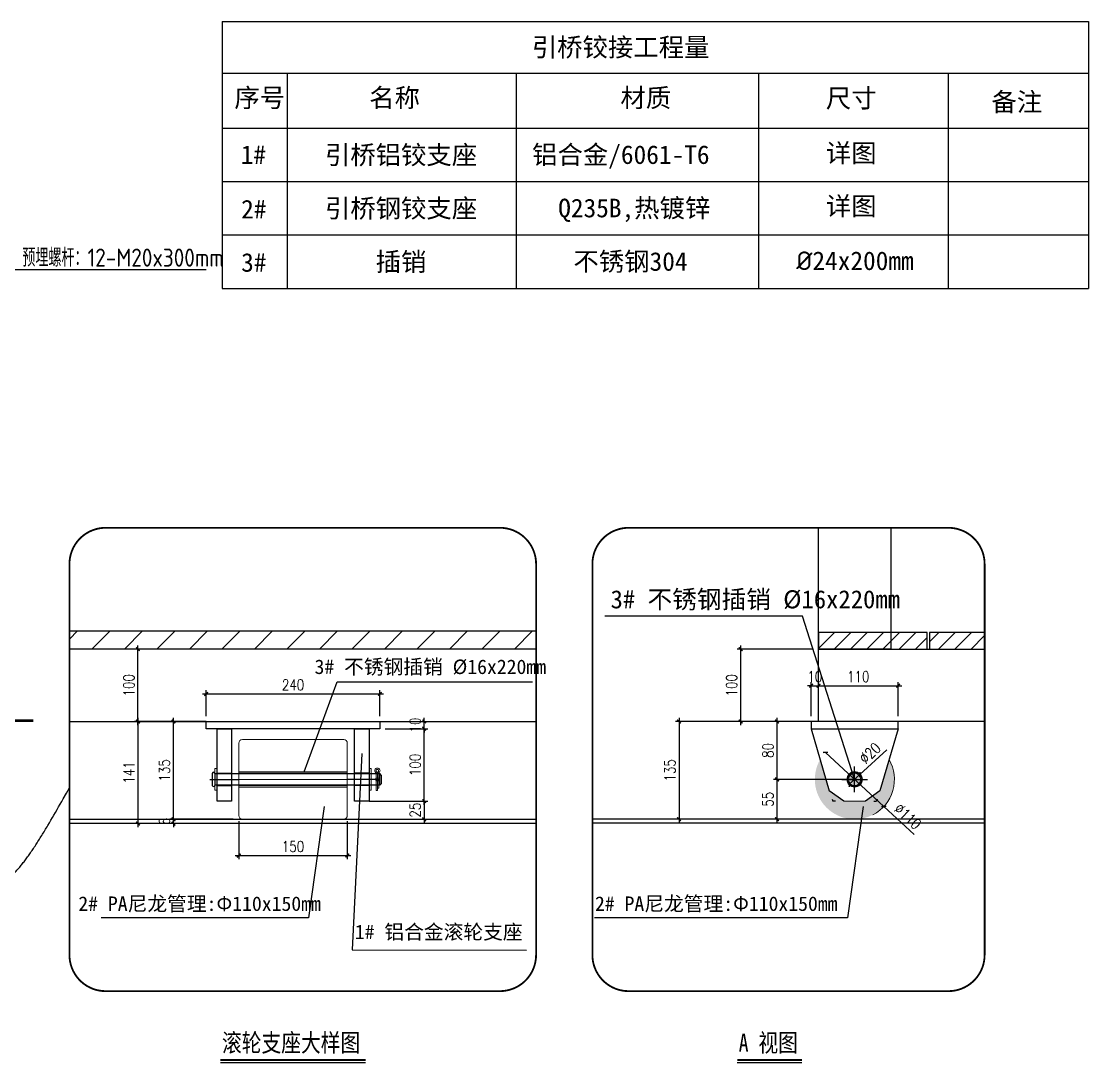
# Model space of a CAD drawing. Extents: x -259369 to -50372, y -155978 to 198088.
# Drawn here: x -103170 to -100221, y 31043 to 33919 of the extents above; entities that cross this region are included whole.
import ezdxf
from ezdxf import colors
from ezdxf.entities.mleader import LeaderData, LeaderLine
from ezdxf.math import Vec2, Vec3

# ---------------------------------------------------------------- set-up
doc = ezdxf.new("R2010")
doc.units = 0
doc.header["$LTSCALE"] = 1000
doc.header["$MEASUREMENT"] = 0
for name, pattern in [('CENTER', [2, 1.25, -0.25, 0.25, -0.25]), ('CENTER2', [28.575, 19.05, -3.175, 3.175, -3.175]), ('DASHED2', [9.525, 6.35, -3.175]), ('DIVIDEX2', [63.5, 25.4, -12.7, 0, -12.7, 0, -12.7])]:
    doc.linetypes.add(name, pattern=pattern)
for name, color, linetype in [('BS-Index symbol', 35, 'Continuous'), ('hjh文字', 7, 'Continuous'), ('HR-Aluminous', 4, 'Continuous'), ('HR-dimension', 9, 'Continuous'), ('HR-Indentifier', 6, 'Continuous'), ('HR-Longgu', 32, 'Continuous'), ('HR-Zhuliang', 3, 'Continuous'), ('HR-看线', 143, 'Continuous'), ('连接端梁', 130, 'Continuous'), ('铝横梁', 220, 'Continuous')]:
    doc.layers.add(name, color=color, linetype=linetype)
doc.layers.add('dim', color=6, linetype='Continuous', lineweight=13)
doc.layers.add('图框', color=7, linetype='Continuous', lineweight=13)
doc.styles.add('Arial', font='')
doc.styles.add('HZTXT', font='txtw.shx', dxfattribs={"width": 0.8, "bigfont": 'hztxtw.shx'})
doc.styles.get("Standard").update_dxf_attribs({"font": 'gbenor.shx', "bigfont": 'gbcbig.shx'})
doc.styles.add('宋体', font='')
doc.styles.add('工程字体', font='', dxfattribs={"width": 0.8})
doc.styles.get('Arial').set_extended_font_data('STXihei')
doc.styles.get('宋体').set_extended_font_data('SimSun')
doc.styles.get('工程字体').set_extended_font_data('SimSun')
doc.dimstyles.new('HR-A2-DIM10', dxfattribs={"dimscale": 10, "dimtxt": 3, "dimasz": 1, "dimexe": 1, "dimexo": 1.5, "dimgap": 1, "dimtad": 1, "dimdec": 1, "dimdsep": 46, "dimtxsty": 'HZTXT', "dimblk": 'ARCHTICK', "dimcen": 0, "dimdle": 1, "dimclrd": 256, "dimclre": 256, "dimclrt": 6, "dimadec": 1, "dimazin": 0, "dimtfac": 1, "dimtdec": 1, "dimtix": 1, "dimtmove": 2, "dimatfit": 3, "dimfxl": 15, "dimtolj": 1, "dimtzin": 0, "dimarcsym": 1})
doc.dimstyles.new('HR-A3-DIM5', dxfattribs={"dimscale": 5, "dimtxt": 3, "dimasz": 1, "dimexe": 1, "dimexo": 1.5, "dimgap": 1, "dimtad": 1, "dimdec": 1, "dimdsep": 46, "dimtxsty": 'HZTXT', "dimblk": 'ARCHTICK', "dimcen": 0, "dimdle": 1, "dimclrd": 256, "dimclre": 256, "dimclrt": 6, "dimadec": 1, "dimazin": 0, "dimtfac": 1, "dimtdec": 1, "dimtix": 1, "dimtmove": 2, "dimatfit": 3, "dimfxl": 1, "dimtolj": 1, "dimtzin": 0, "dimarcsym": 1})
doc.dimstyles.new('HR-BI-DIM5', dxfattribs={"dimscale": 6, "dimtxt": 5, "dimasz": 1, "dimexe": 1, "dimexo": 1.5, "dimgap": 2, "dimtad": 1, "dimdec": 1, "dimdsep": 46, "dimtxsty": 'HZTXT', "dimcen": 0, "dimdle": 1, "dimclrd": 256, "dimclre": 256, "dimclrt": 2, "dimadec": 1, "dimazin": 0, "dimtfac": 1, "dimtdec": 1, "dimtix": 1, "dimtmove": 2, "dimatfit": 3, "dimfxl": 1, "dimtfill": 1, "dimtolj": 1, "dimtzin": 0, "dimarcsym": 1})

# ---------------------------------------------------------------- blocks, each defined once
blk = doc.blocks.new('A$C71295326')
at = {"linetype": 'DASHED2'}
for p, q in [((-105, -71.5), (-85, -71.5)), ((105, -71.5), (85, -71.5)), ((-105, -88.5), (-85, -88.5)), ((105, -88.5), (85, -88.5))]:
    blk.add_line(p, q, dxfattribs=at)
at = {"color": 1, "linetype": 'CENTER', "ltscale": 0.16}
for p, q in [((-115, -80), (-75, -80)), ((115, -80), (75, -80))]:
    blk.add_line(p, q, dxfattribs=at)
for points in [[(-120, 0), (120, 0), (120, -10), (-120, -10)], [(-105, -10), (-85, -10), (-85, -110), (-105, -110)], [(85, -10), (105, -10), (105, -110), (85, -110)]]:
    blk.add_lwpolyline(points, close=True)
blk = doc.blocks.new('A$C0ed95738')
at = {"layer": '图框'}
h = blk.add_hatch(color=256, dxfattribs=at)
h.paths.add_polyline_path([(75, -63.5), (-75, -63.5), (-75, -65.6), (75, -65.6)])
h.paths.add_polyline_path([(75, -44.4), (-75, -44.4), (-75, -46.5), (75, -46.5)])
at = {"layer": '图框', "color": 1, "linetype": 'CENTER', "ltscale": 0.5}
blk.add_line((-79.9, -55), (79.2, -55), dxfattribs=at)
at = {"layer": '图框', "linetype": 'DASHED2', "ltscale": 0.5}
for p, q in [((-75, -44.4), (75, -44.4)), ((-75, -46.5), (75, -46.5)), ((-75, -63.5), (75, -63.5)), ((-75, -65.6), (75, -65.6))]:
    blk.add_line(p, q, dxfattribs=at)
at = {"layer": '图框'}
blk.add_lwpolyline([(-70, 0), (70, 0, -0.414214), (75, -5), (75, -105, -0.414214), (70, -110), (-70, -110, -0.414214), (-75, -105), (-75, -5, -0.414214)], format="xyb", close=True, dxfattribs=at)
blk = doc.blocks.new('A$C3ad6133d')
at = {"color": 7, "linetype": 'Continuous', "lineweight": 15}
for p, q in [((3.7, 30.4), (0, 30.4)), ((0, -16), (0, 30.4)), ((3.7, -16), (3.7, 30.4)), ((-3.7, 24), (-3.7, -16)), ((-3.7, 24), (0, 24))]:
    blk.add_line(p, q, dxfattribs=at)
at = {"color": 8, "linetype": 'Continuous', "lineweight": 15}
for p, q in [((-4.9, -18.6), (-2.4, -21.4)), ((-3.7, -16), (3.7, -16)), ((4.9, -18.6), (2.4, -21.4))]:
    blk.add_line(p, q, dxfattribs=at)
at = {"color": 7, "linetype": 'Continuous', "lineweight": 15}
for centre, radius, start, end in [((0, -24.1), 7.35, 131.3178, 48.6822), ((-7.1, -16), 3.47, 311.3178, 0), ((0, -24.1), 3.67, 131.3178, 48.6822), ((-7.1, -16), 7.14, 311.3178, 0), ((7.1, -16), 7.14, 180, 228.6822), ((7.1, -16), 3.47, 180, 228.6822)]:
    blk.add_arc(centre, radius, start, end, dxfattribs=at)
blk = doc.blocks.new('A$C1a92a842')
at = {"color": 4}
for p, q in [((-223, -143.5), (-223, -176.5)), ((-216, -143.5), (-216, -176.5)), ((-216, -144), (240, -144)), ((244, -148), (240, -144)), ((240, -176), (-216, -176)), ((240, -176), (244, -172)), ((244, -148), (244, -172))]:
    blk.add_line(p, q, dxfattribs=at)
blk.add_circle((233, -160), 4.5, dxfattribs=at)
for centre, start, end in [((-219.5, -143.5), 0, 180), ((-219.5, -176.5), 180, 0)]:
    blk.add_arc(centre, 3.5, start, end, dxfattribs=at)
at = {"layer": '图框', "color": 4}
blk.add_line((240, -144), (240, -176), dxfattribs=at)
at = {"layer": '图框', "color": 1, "linetype": 'CENTER', "ltscale": 0.1}
for p, q in [((227.5, -160), (238.5, -160)), ((233, -154.5), (233, -165.5))]:
    blk.add_line(p, q, dxfattribs=at)
at = {"layer": '图框', "color": 4}
for points in [[(-210, -130), (-216, -130), (-216, -190), (-210, -190)], [(210, -130), (216, -130), (216, -190), (210, -190)]]:
    blk.add_lwpolyline(points, close=True, dxfattribs=at)
at = {"layer": 'HR-dimension', "xscale": 2, "yscale": 2, "zscale": 2}
blk.add_blockref('A$C0ed95738', (0, -50), dxfattribs=at)
at = {"layer": 'HR-dimension', "rotation": 180}
blk.add_blockref('A$C3ad6133d', (233, -160), dxfattribs=at)
at = {"layer": 'HR-Longgu', "xscale": 2, "yscale": 2, "zscale": 2}
blk.add_blockref('A$C71295326', (0, 0), dxfattribs=at)
blk = doc.blocks.new('A$C43d96000')
for p, q in [((60, 0), (-60, 0)), ((-60, 0), (-60, -10)), ((60, -10), (60, 0)), ((-60, -10), (60, -10)), ((-60, -10), (-35, -95.8)), ((60, -10), (35, -95.8)), ((-15, -110), (-35, -95.8)), ((35, -95.8), (15, -110)), ((-30.9, -107.4), (-30, -110)), ((-26.5, -110), (-30, -110)), ((26.5, -110), (30, -110)), ((30.9, -107.4), (30, -110))]:
    blk.add_line(p, q)
at = {"color": 3, "linetype": 'CENTER2'}
for p, q in [((0, -97.6), (0, -62.4)), ((-17.6, -80), (17.6, -80))]:
    blk.add_line(p, q, dxfattribs=at)
blk.add_circle((0, -80), 10)
at = {"layer": '图框'}
blk.add_line((15, -110), (-15, -110), dxfattribs=at)
blk = doc.blocks.new('_ArchTick')
at = {"color": 0, "linetype": 'ByBlock', "const_width": 0.4}
blk.add_lwpolyline([(-0.5, -0.5), (0.5, 0.5)], dxfattribs=at)
blk = doc.blocks.new('*D1929')
at = {"layer": 'Defpoints', "color": 0, "ltscale": 1.5, "transparency": 16777216}
for p in [(-102659.7, 31985.2), (-102848.2, 31703.2), (-102584.7, 31703.2)]:
    blk.add_point(p, dxfattribs=at)
at = {"layer": 'HR-dimension', "lineweight": -2, "ltscale": 1.5, "transparency": 16777216}
for p, q in [((-102674.7, 31985.2), (-102858.2, 31985.2)), ((-102848.2, 31995.2), (-102848.2, 31693.2)), ((-102599.7, 31703.2), (-102858.2, 31703.2))]:
    blk.add_line(p, q, dxfattribs=at)
at = {"layer": 'HR-dimension', "lineweight": -2, "ltscale": 1.5, "transparency": 16777216, "xscale": 10, "yscale": 10, "zscale": 10}
for p, rotation in [((-102848.2, 31985.2), 90), ((-102848.2, 31703.2), 270)]:
    blk.add_blockref('_ArchTick', p, dxfattribs=dict(at, rotation=rotation))
at = {"layer": 'HR-dimension', "color": 6, "ltscale": 1.5, "transparency": 16777216, "insert": (-102873.2, 31844.2), "char_height": 30, "attachment_point": 5, "rotation": 90, "style": 'HZTXT'}
blk.add_mtext('\\A1;141', dxfattribs=at)
blk = doc.blocks.new('*D1951')
at = {"layer": 'Defpoints', "color": 0, "ltscale": 1.5, "transparency": 16777216}
for p in [(-102750, 31715.2), (-102580.8, 31715.2), (-102569.7, 31703.2)]:
    blk.add_point(p, dxfattribs=at)
at = {"layer": 'HR-dimension', "lineweight": -2, "ltscale": 1.5, "transparency": 16777216}
for p, q in [((-102595.8, 31715.2), (-102760, 31715.2)), ((-102750, 31715.2), (-102750, 31725.2)), ((-102750, 31703.2), (-102750, 31715.2)), ((-102584.7, 31703.2), (-102760, 31703.2)), ((-102750, 31703.2), (-102750, 31693.2))]:
    blk.add_line(p, q, dxfattribs=at)
at = {"layer": 'HR-dimension', "lineweight": -2, "ltscale": 1.5, "transparency": 16777216, "xscale": 10, "yscale": 10, "zscale": 10}
for p, rotation in [((-102750, 31715.2), 270), ((-102750, 31703.2), 90)]:
    blk.add_blockref('_ArchTick', p, dxfattribs=dict(at, rotation=rotation))
at = {"layer": 'HR-dimension', "color": 6, "ltscale": 1.5, "transparency": 16777216, "insert": (-102775, 31709.2), "char_height": 30, "attachment_point": 5, "rotation": 90, "style": 'HZTXT'}
blk.add_mtext('\\A1;6', dxfattribs=at)
blk = doc.blocks.new('*D1930')
at = {"layer": 'Defpoints', "color": 0, "ltscale": 1.5, "transparency": 16777216}
for p in [(-102750, 31985.2), (-102644.7, 31985.2), (-102569.7, 31715.2)]:
    blk.add_point(p, dxfattribs=at)
at = {"layer": 'HR-dimension', "lineweight": -2, "ltscale": 1.5, "transparency": 16777216}
for p, q in [((-102659.7, 31985.2), (-102760, 31985.2)), ((-102750, 31705.2), (-102750, 31995.2)), ((-102584.7, 31715.2), (-102760, 31715.2))]:
    blk.add_line(p, q, dxfattribs=at)
at = {"layer": 'HR-dimension', "lineweight": -2, "ltscale": 1.5, "transparency": 16777216, "xscale": 10, "yscale": 10, "zscale": 10}
for p, rotation in [((-102750, 31985.2), 90), ((-102750, 31715.2), 270)]:
    blk.add_blockref('_ArchTick', p, dxfattribs=dict(at, rotation=rotation))
at = {"layer": 'HR-dimension', "color": 6, "ltscale": 1.5, "transparency": 16777216, "insert": (-102775, 31850.2), "char_height": 30, "attachment_point": 5, "rotation": 90, "style": 'HZTXT'}
blk.add_mtext('\\A1;135', dxfattribs=at)
blk = doc.blocks.new('*D1931')
at = {"layer": 'Defpoints', "color": 0, "ltscale": 1.5, "transparency": 16777216}
for p in [(-102179.7, 32061.4), (-102659.7, 31985.2), (-102179.7, 31985.2)]:
    blk.add_point(p, dxfattribs=at)
at = {"layer": 'HR-dimension', "lineweight": -2, "ltscale": 1.5, "transparency": 16777216}
for p, q in [((-102669.7, 32061.4), (-102169.7, 32061.4)), ((-102659.7, 32000.2), (-102659.7, 32071.4)), ((-102179.7, 32000.2), (-102179.7, 32071.4))]:
    blk.add_line(p, q, dxfattribs=at)
at = {"layer": 'HR-dimension', "lineweight": -2, "ltscale": 1.5, "transparency": 16777216, "xscale": 10, "yscale": 10, "zscale": 10, "rotation": 180}
blk.add_blockref('_ArchTick', (-102659.7, 32061.4), dxfattribs=at)
at = {"layer": 'HR-dimension', "lineweight": -2, "ltscale": 1.5, "transparency": 16777216, "xscale": 10, "yscale": 10, "zscale": 10}
blk.add_blockref('_ArchTick', (-102179.7, 32061.4), dxfattribs=at)
at = {"layer": 'HR-dimension', "color": 6, "ltscale": 1.5, "transparency": 16777216, "insert": (-102419.7, 32086.4), "char_height": 30, "attachment_point": 5, "style": 'HZTXT'}
blk.add_mtext('\\A1;240', dxfattribs=at)
blk = doc.blocks.new('*D1932')
at = {"layer": 'Defpoints', "color": 0, "ltscale": 1.5, "transparency": 16777216}
for p in [(-102569.7, 31725.2), (-102269.7, 31725.2), (-102269.7, 31614.8)]:
    blk.add_point(p, dxfattribs=at)
at = {"layer": 'HR-dimension', "lineweight": -2, "ltscale": 1.5, "transparency": 16777216}
for p, q in [((-102569.7, 31710.2), (-102569.7, 31604.8)), ((-102269.7, 31710.2), (-102269.7, 31604.8)), ((-102579.7, 31614.8), (-102259.7, 31614.8))]:
    blk.add_line(p, q, dxfattribs=at)
at = {"layer": 'HR-dimension', "lineweight": -2, "ltscale": 1.5, "transparency": 16777216, "xscale": 10, "yscale": 10, "zscale": 10, "rotation": 180}
blk.add_blockref('_ArchTick', (-102569.7, 31614.8), dxfattribs=at)
at = {"layer": 'HR-dimension', "lineweight": -2, "ltscale": 1.5, "transparency": 16777216, "xscale": 10, "yscale": 10, "zscale": 10}
blk.add_blockref('_ArchTick', (-102269.7, 31614.8), dxfattribs=at)
at = {"layer": 'HR-dimension', "color": 6, "ltscale": 1.5, "transparency": 16777216, "insert": (-102419.7, 31639.8), "char_height": 30, "attachment_point": 5, "style": 'HZTXT'}
blk.add_mtext('\\A1;150', dxfattribs=at)
blk = doc.blocks.new('*D1952')
at = {"layer": 'Defpoints', "color": 0, "ltscale": 1.5, "transparency": 16777216}
for p in [(-100967.8, 32084.1), (-100987.8, 31985.2), (-100967.8, 31985.2)]:
    blk.add_point(p, dxfattribs=at)
at = {"layer": 'HR-dimension', "lineweight": -2, "ltscale": 1.5, "transparency": 16777216}
for p, q in [((-100987.8, 32000.2), (-100987.8, 32094.1)), ((-100967.8, 32000.2), (-100967.8, 32094.1)), ((-100987.8, 32084.1), (-100997.8, 32084.1)), ((-100987.8, 32084.1), (-100967.8, 32084.1)), ((-100967.8, 32084.1), (-100957.8, 32084.1))]:
    blk.add_line(p, q, dxfattribs=at)
at = {"layer": 'HR-dimension', "lineweight": -2, "ltscale": 1.5, "transparency": 16777216, "xscale": 10, "yscale": 10, "zscale": 10}
blk.add_blockref('_ArchTick', (-100987.8, 32084.1), dxfattribs=at)
at = {"layer": 'HR-dimension', "lineweight": -2, "ltscale": 1.5, "transparency": 16777216, "xscale": 10, "yscale": 10, "zscale": 10, "rotation": 180}
blk.add_blockref('_ArchTick', (-100967.8, 32084.1), dxfattribs=at)
at = {"layer": 'HR-dimension', "color": 6, "ltscale": 1.5, "transparency": 16777216, "insert": (-100977.8, 32109.1), "char_height": 30, "attachment_point": 5, "style": 'HZTXT'}
blk.add_mtext('\\A1;10', dxfattribs=at)
blk = doc.blocks.new('*D1953')
at = {"layer": 'Defpoints', "color": 0, "ltscale": 1.5, "transparency": 16777216}
for p in [(-100747.8, 32084.1), (-100967.8, 31985.2), (-100747.8, 31985.2)]:
    blk.add_point(p, dxfattribs=at)
at = {"layer": 'HR-dimension', "lineweight": -2, "ltscale": 1.5, "transparency": 16777216}
for p, q in [((-100967.8, 32000.2), (-100967.8, 32094.1)), ((-100747.8, 32000.2), (-100747.8, 32094.1)), ((-100977.8, 32084.1), (-100737.8, 32084.1))]:
    blk.add_line(p, q, dxfattribs=at)
at = {"layer": 'HR-dimension', "lineweight": -2, "ltscale": 1.5, "transparency": 16777216, "xscale": 10, "yscale": 10, "zscale": 10, "rotation": 180}
blk.add_blockref('_ArchTick', (-100967.8, 32084.1), dxfattribs=at)
at = {"layer": 'HR-dimension', "lineweight": -2, "ltscale": 1.5, "transparency": 16777216, "xscale": 10, "yscale": 10, "zscale": 10}
blk.add_blockref('_ArchTick', (-100747.8, 32084.1), dxfattribs=at)
at = {"layer": 'HR-dimension', "color": 6, "ltscale": 1.5, "transparency": 16777216, "insert": (-100857.8, 32109.1), "char_height": 30, "attachment_point": 5, "style": 'HZTXT'}
blk.add_mtext('\\A1;110', dxfattribs=at)
blk = doc.blocks.new('*D1954')
at = {"layer": 'Defpoints', "color": 0, "ltscale": 1.5, "transparency": 16777216}
for p in [(-100967.8, 31985.2), (-101353.1, 31715.2), (-101184.5, 31715.2)]:
    blk.add_point(p, dxfattribs=at)
at = {"layer": 'HR-dimension', "lineweight": -2, "ltscale": 1.5, "transparency": 16777216}
for p, q in [((-100982.8, 31985.2), (-101363.1, 31985.2)), ((-101353.1, 31995.2), (-101353.1, 31705.2)), ((-101199.5, 31715.2), (-101363.1, 31715.2))]:
    blk.add_line(p, q, dxfattribs=at)
at = {"layer": 'HR-dimension', "lineweight": -2, "ltscale": 1.5, "transparency": 16777216, "xscale": 10, "yscale": 10, "zscale": 10}
for p, rotation in [((-101353.1, 31985.2), 90), ((-101353.1, 31715.2), 270)]:
    blk.add_blockref('_ArchTick', p, dxfattribs=dict(at, rotation=rotation))
at = {"layer": 'HR-dimension', "color": 6, "ltscale": 1.5, "transparency": 16777216, "insert": (-101378.1, 31850.2), "char_height": 30, "attachment_point": 5, "rotation": 90, "style": 'HZTXT'}
blk.add_mtext('\\A1;135', dxfattribs=at)
blk = doc.blocks.new('*D1955')
at = {"layer": 'Defpoints', "color": 0, "ltscale": 1.5, "transparency": 16777216}
for p in [(-101082.2, 31825.2), (-100867.8, 31825.2), (-100982.8, 31715.2)]:
    blk.add_point(p, dxfattribs=at)
at = {"layer": 'HR-dimension', "lineweight": -2, "ltscale": 1.5, "transparency": 16777216}
for p, q in [((-100882.8, 31825.2), (-101092.2, 31825.2)), ((-101082.2, 31705.2), (-101082.2, 31835.2)), ((-100997.8, 31715.2), (-101092.2, 31715.2))]:
    blk.add_line(p, q, dxfattribs=at)
at = {"layer": 'HR-dimension', "lineweight": -2, "ltscale": 1.5, "transparency": 16777216, "xscale": 10, "yscale": 10, "zscale": 10}
for p, rotation in [((-101082.2, 31825.2), 90), ((-101082.2, 31715.2), 270)]:
    blk.add_blockref('_ArchTick', p, dxfattribs=dict(at, rotation=rotation))
at = {"layer": 'HR-dimension', "color": 6, "ltscale": 1.5, "transparency": 16777216, "insert": (-101107.2, 31770.2), "char_height": 30, "attachment_point": 5, "rotation": 90, "style": 'HZTXT'}
blk.add_mtext('\\A1;55', dxfattribs=at)
blk = doc.blocks.new('*D1933')
at = {"layer": 'Defpoints', "color": 0, "ltscale": 1.5, "transparency": 16777216}
for p in [(-101082.2, 31985.2), (-100982.8, 31985.2), (-100847.8, 31825.2)]:
    blk.add_point(p, dxfattribs=at)
at = {"layer": 'HR-dimension', "lineweight": -2, "ltscale": 1.5, "transparency": 16777216}
for p, q in [((-100997.8, 31985.2), (-101092.2, 31985.2)), ((-101082.2, 31815.2), (-101082.2, 31995.2)), ((-100862.8, 31825.2), (-101092.2, 31825.2))]:
    blk.add_line(p, q, dxfattribs=at)
at = {"layer": 'HR-dimension', "lineweight": -2, "ltscale": 1.5, "transparency": 16777216, "xscale": 10, "yscale": 10, "zscale": 10}
for p, rotation in [((-101082.2, 31985.2), 90), ((-101082.2, 31825.2), 270)]:
    blk.add_blockref('_ArchTick', p, dxfattribs=dict(at, rotation=rotation))
at = {"layer": 'HR-dimension', "color": 6, "ltscale": 1.5, "transparency": 16777216, "insert": (-101107.2, 31905.2), "char_height": 30, "attachment_point": 5, "rotation": 90, "style": 'HZTXT'}
blk.add_mtext('\\A1;80', dxfattribs=at)
blk = doc.blocks.new('*D1934')
at = {"layer": 'Defpoints', "color": 0, "ltscale": 1.5, "transparency": 16777216}
for p in [(-102848.2, 32185.2), (-102659.7, 32185.2), (-102659.7, 31985.2)]:
    blk.add_point(p, dxfattribs=at)
at = {"layer": 'HR-dimension', "lineweight": -2, "ltscale": 1.5, "transparency": 16777216}
for p, q in [((-102674.7, 32185.2), (-102858.2, 32185.2)), ((-102848.2, 31975.2), (-102848.2, 32195.2)), ((-102674.7, 31985.2), (-102858.2, 31985.2))]:
    blk.add_line(p, q, dxfattribs=at)
at = {"layer": 'HR-dimension', "lineweight": -2, "ltscale": 1.5, "transparency": 16777216, "xscale": 10, "yscale": 10, "zscale": 10}
for p, rotation in [((-102848.2, 32185.2), 90), ((-102848.2, 31985.2), 270)]:
    blk.add_blockref('_ArchTick', p, dxfattribs=dict(at, rotation=rotation))
at = {"layer": 'HR-dimension', "color": 6, "ltscale": 1.5, "transparency": 16777216, "insert": (-102873.2, 32085.2), "char_height": 30, "attachment_point": 5, "rotation": 90, "style": 'HZTXT'}
blk.add_mtext('\\A1;100', dxfattribs=at)
blk = doc.blocks.new('*D1935')
at = {"layer": 'Defpoints', "color": 0, "ltscale": 1.5, "transparency": 16777216}
for p in [(-102209.7, 31765.2), (-102209.7, 31715.2), (-102057.3, 31715.2)]:
    blk.add_point(p, dxfattribs=at)
at = {"layer": 'HR-dimension', "lineweight": -2, "ltscale": 1.5, "transparency": 16777216}
for p, q in [((-102194.7, 31765.2), (-102047.3, 31765.2)), ((-102057.3, 31765.2), (-102057.3, 31775.2)), ((-102057.3, 31765.2), (-102057.3, 31715.2)), ((-102194.7, 31715.2), (-102047.3, 31715.2)), ((-102057.3, 31715.2), (-102057.3, 31705.2))]:
    blk.add_line(p, q, dxfattribs=at)
at = {"layer": 'HR-dimension', "lineweight": -2, "ltscale": 1.5, "transparency": 16777216, "xscale": 10, "yscale": 10, "zscale": 10}
for p, rotation in [((-102057.3, 31765.2), 270), ((-102057.3, 31715.2), 90)]:
    blk.add_blockref('_ArchTick', p, dxfattribs=dict(at, rotation=rotation))
at = {"layer": 'HR-dimension', "color": 6, "ltscale": 1.5, "transparency": 16777216, "insert": (-102082.3, 31740.2), "char_height": 30, "attachment_point": 5, "rotation": 90, "style": 'HZTXT'}
blk.add_mtext('\\A1;25', dxfattribs=at)
blk = doc.blocks.new('*D1936')
at = {"layer": 'Defpoints', "color": 0, "ltscale": 1.5, "transparency": 16777216}
for p in [(-102179.7, 31965.2), (-102057.3, 31965.2), (-102224.7, 31765.2)]:
    blk.add_point(p, dxfattribs=at)
at = {"layer": 'HR-dimension', "lineweight": -2, "ltscale": 1.5, "transparency": 16777216}
for p, q in [((-102057.3, 31755.2), (-102057.3, 31975.2)), ((-102164.7, 31965.2), (-102047.3, 31965.2)), ((-102209.7, 31765.2), (-102047.3, 31765.2))]:
    blk.add_line(p, q, dxfattribs=at)
at = {"layer": 'HR-dimension', "lineweight": -2, "ltscale": 1.5, "transparency": 16777216, "xscale": 10, "yscale": 10, "zscale": 10}
for p, rotation in [((-102057.3, 31965.2), 90), ((-102057.3, 31765.2), 270)]:
    blk.add_blockref('_ArchTick', p, dxfattribs=dict(at, rotation=rotation))
at = {"layer": 'HR-dimension', "color": 6, "ltscale": 1.5, "transparency": 16777216, "insert": (-102082.3, 31865.2), "char_height": 30, "attachment_point": 5, "rotation": 90, "style": 'HZTXT'}
blk.add_mtext('\\A1;100', dxfattribs=at)
blk = doc.blocks.new('*D1937')
at = {"layer": 'Defpoints', "color": 0, "ltscale": 1.5, "transparency": 16777216}
for p in [(-102179.7, 31985.2), (-102057.3, 31985.2), (-102179.7, 31965.2)]:
    blk.add_point(p, dxfattribs=at)
at = {"layer": 'HR-dimension', "lineweight": -2, "ltscale": 1.5, "transparency": 16777216}
for p, q in [((-102164.7, 31985.2), (-102047.3, 31985.2)), ((-102057.3, 31985.2), (-102057.3, 31995.2)), ((-102057.3, 31965.2), (-102057.3, 31985.2)), ((-102164.7, 31965.2), (-102047.3, 31965.2)), ((-102057.3, 31965.2), (-102057.3, 31955.2))]:
    blk.add_line(p, q, dxfattribs=at)
at = {"layer": 'HR-dimension', "lineweight": -2, "ltscale": 1.5, "transparency": 16777216, "xscale": 10, "yscale": 10, "zscale": 10}
for p, rotation in [((-102057.3, 31985.2), 270), ((-102057.3, 31965.2), 90)]:
    blk.add_blockref('_ArchTick', p, dxfattribs=dict(at, rotation=rotation))
at = {"layer": 'HR-dimension', "color": 6, "ltscale": 1.5, "transparency": 16777216, "insert": (-102082.3, 31975.2), "char_height": 30, "attachment_point": 5, "rotation": 90, "style": 'HZTXT'}
blk.add_mtext('\\A1;10', dxfattribs=at)
blk = doc.blocks.new('*D1956')
at = {"layer": 'Defpoints', "color": 0, "ltscale": 1.5, "transparency": 16777216}
for p in [(-100948.5, 31899.9), (-100787.1, 31750.4)]:
    blk.add_point(p, dxfattribs=at)
at = {"layer": 'HR-dimension', "lineweight": -2, "ltscale": 1.5, "transparency": 16777216}
for p in [(-100948.5, 31899.9), (-100703.3, 31672.8)]:
    blk.add_line(p, (-100787.1, 31750.4), dxfattribs=at)
at = {"layer": 'HR-dimension', "lineweight": -2, "ltscale": 1.5, "transparency": 16777216, "xscale": 10, "yscale": 10, "zscale": 10}
for p, rotation in [((-100948.5, 31899.9), 317.1871016274188), ((-100787.1, 31750.4), 137.1871016274188)]:
    blk.add_blockref('_ArchTick', p, dxfattribs=dict(at, rotation=rotation))
at = {"layer": 'HR-dimension', "color": 6, "ltscale": 1.5, "transparency": 16777216, "insert": (-100720.9, 31723.1), "char_height": 30, "attachment_point": 5, "rotation": 317.1871, "style": 'HZTXT'}
blk.add_mtext('\\A1;∅110', dxfattribs=at)
blk = doc.blocks.new('*U217')
blk.add_line((0, 0), (40.09, 0))
at = {"const_width": 0.5}
blk.add_lwpolyline([(0, 0.75), (40.09, 0.75)], dxfattribs=at)
at = {"style": '工程字体', "width": 0.8}
blk.add_attdef('图名标注', (0.42, 3), '', height=5, dxfattribs=at)
blk = doc.blocks.new('*U218')
blk.add_line((0, 0), (17.89, 0))
at = {"const_width": 0.5}
blk.add_lwpolyline([(0, 0.75), (17.89, 0.75)], dxfattribs=at)
at = {"style": '工程字体', "width": 0.8}
blk.add_attdef('图名标注', (0.42, 3), '', height=5, dxfattribs=at)
blk = doc.blocks.new('*D1940')
at = {"layer": 'Defpoints', "color": 0, "ltscale": 1.5, "transparency": 16777216}
for p in [(-100853.1, 31838.7), (-100882.6, 31811.7)]:
    blk.add_point(p, dxfattribs=at)
at = {"layer": 'HR-dimension', "lineweight": -2, "ltscale": 1.5, "transparency": 16777216}
for p in [(-100778.9, 31906.7), (-100882.6, 31811.7)]:
    blk.add_line(p, (-100853.1, 31838.7), dxfattribs=at)
at = {"layer": 'HR-dimension', "lineweight": -2, "ltscale": 1.5, "transparency": 16777216, "xscale": 10, "yscale": 10, "zscale": 10}
for p, rotation in [((-100853.1, 31838.7), 222.5137023503488), ((-100882.6, 31811.7), 42.51370235034869)]:
    blk.add_blockref('_ArchTick', p, dxfattribs=dict(at, rotation=rotation))
at = {"layer": 'HR-dimension', "color": 6, "ltscale": 1.5, "transparency": 16777216, "insert": (-100825.5, 31897.9), "char_height": 30, "attachment_point": 5, "rotation": 42.5137, "style": 'HZTXT'}
blk.add_mtext('\\A1;∅20', dxfattribs=at)
blk = doc.blocks.new('*D1960')
at = {"layer": 'Defpoints', "color": 0, "ltscale": 1.5, "transparency": 16777216}
for p in [(-100967.8, 32185.2), (-101182.8, 31985.2), (-100967.8, 31985.2)]:
    blk.add_point(p, dxfattribs=at)
at = {"layer": 'HR-dimension', "lineweight": -2, "ltscale": 1.5, "transparency": 16777216}
for p, q in [((-100982.8, 32185.2), (-101192.8, 32185.2)), ((-101182.8, 32195.2), (-101182.8, 31975.2)), ((-100982.8, 31985.2), (-101192.8, 31985.2))]:
    blk.add_line(p, q, dxfattribs=at)
at = {"layer": 'HR-dimension', "lineweight": -2, "ltscale": 1.5, "transparency": 16777216, "xscale": 10, "yscale": 10, "zscale": 10}
for p, rotation in [((-101182.8, 32185.2), 90), ((-101182.8, 31985.2), 270)]:
    blk.add_blockref('_ArchTick', p, dxfattribs=dict(at, rotation=rotation))
at = {"layer": 'HR-dimension', "color": 6, "ltscale": 1.5, "transparency": 16777216, "insert": (-101207.8, 32085.2), "char_height": 30, "attachment_point": 5, "rotation": 90, "style": 'HZTXT'}
blk.add_mtext('\\A1;100', dxfattribs=at)
blk = doc.blocks.new('sdfsdgfhgtghy')
at = {"layer": 'hjh文字'}
for p, q in [((32926.5, -3666.2, 0), (32926.5, -4035.1, 0)), ((32926.5, -3666.2, 0), (34123.6, -3666.2, 0)), ((34123.6, -3666.2, 0), (34123.6, -4035.1, 0)), ((32926.5, -3737.9, 0), (34123.6, -3737.9, 0)), ((33016.2, -3737.9, 0), (33016.2, -4035.1, 0)), ((33332.9, -3737.9, 0), (33332.9, -4035.1, 0)), ((33667.7, -3737.9, 0), (33667.7, -4035.1, 0)), ((33929.6, -3737.9, 0), (33929.6, -4035.1, 0)), ((32926.5, -3813.8, 0), (34123.6, -3813.8, 0)), ((32926.5, -3887.5, 0), (34123.6, -3887.5, 0)), ((32926.5, -3961.3, 0), (34123.6, -3961.3, 0)), ((32926.5, -4035.1, 0), (34123.6, -4035.1, 0))]:
    blk.add_line(p, q, dxfattribs=at)
at = {"layer": 'hjh文字', "style": '宋体'}
for s, height, p in [('铝合金/6061-T6 ', 25.714, (33354.7, -3863.2, 0)), ('Q235B,热镀锌', 25.71, (33390.8, -3936.9, 0)), ('不锈钢304', 25.71, (33411.8, -4010.7, 0))]:
    blk.add_text(s, height=height, dxfattribs=at).set_placement(p)
at = {"layer": 'hjh文字', "attachment_point": 5, "style": 'Arial'}
for s, insert, char_height, width in [('引桥铰接工程量', (33477, -3703.4, 0), 25.71, 2128.883), ('序号', (32978.5, -3773.2, 0), 25.71, 82.26), ('名称', (33164.7, -3773.2, 0), 25.71, 765.263), ('材质', (33511.8, -3773.2, 0), 25.71, 566.211), ('尺寸', (33795.6, -3773.8, 0), 25.71, 462.715), ('备注', (34024.4, -3778.9, 0), 25.71, 387.87), ('引桥铝铰支座', (33173.6, -3852.2, 0), 25.71, 870.528), ('详图', (33795.6, -3849.6, 0), 25.71, 462.715), ('1#', (32969.7, -3850.4, 0), 25.71, 82.26), ('引桥钢铰支座', (33173.6, -3925.9, 0), 25.71, 870.528), ('详图', (33795.6, -3922.8, 0), 25.71, 462.715), ('2#', (32970.2, -3925.6, 0), 25.71, 82.26), ('3#', (32970.2, -3999.4, 0), 25.71, 82.26), ('插销', (33173.6, -3999.7, 0), 25.71, 870.528), ('{\\fISOCPEUR|b0|i0|c0|p34;%%C}24x200mm', (33800.8, -3997.1, 0), 25.714, 462.715)]:
    blk.add_mtext(s, dxfattribs=dict(at, insert=insert, char_height=char_height, width=width))

msp = doc.modelspace()

# ---------------------------------------------------------------- hatches: boundary and pattern name
h = msp.add_hatch()
h.set_pattern_fill('ANSI31', color=256, scale=20)
h.set_pattern_definition([(45, (-573256.29, 1936.82), (-44.901281, 44.901281), [])])
h.paths.add_polyline_path([(-101748.04, 32185.19), (-101748.04, 32235.19), (-103037.5, 32235.19), (-103037.5, 32185.19)])
h = msp.add_hatch()
h.set_pattern_fill('ANSI31', color=256, scale=10)
h.set_pattern_definition([(45, (-128426.078, 14965.74), (-22.45064, 22.45064), [])])
h.paths.add_polyline_path([(-100667.82, 32231.19), (-100967.82, 32231.19), (-100967.82, 32185.19), (-100667.82, 32185.19)])
h = msp.add_hatch()
h.set_pattern_fill('ANSI31', color=256, scale=10)
h.set_pattern_definition([(45, (-128856.33, 14965.74), (-22.45064, 22.45064), [])])
h.paths.add_polyline_path([(-100508.66, 32231.19), (-100660.82, 32231.19), (-100660.82, 32185.19), (-100508.66, 32185.19)])
at = {"layer": 'HR-dimension'}
h = msp.add_hatch(color=8, dxfattribs=at)
h.dxf.hatch_style = 1
h.paths.add_polyline_path([(-100846.52, 31825.19, -1), (-100889.12, 31825.19, -1)], flags=16)
h.paths.add_polyline_path([(-100850.82, 31825.19, -1), (-100884.82, 31825.19, -1)], flags=0)
edge = h.paths.add_edge_path()
edge.add_line((-100772.6, 31880.26), (-100797.91, 31793.51))
edge.add_line((-100797.91, 31793.51), (-100837.82, 31765.19))
edge.add_line((-100837.82, 31765.19), (-100897.82, 31765.19))
edge.add_line((-100897.82, 31765.19), (-100937.73, 31793.51))
edge.add_line((-100937.73, 31793.51), (-100963.04, 31880.26))
edge.add_arc((-100867.82, 31825.19), 110, 149.95722, 390.04278)
at = {"layer": '图框'}
h = msp.add_hatch(color=256, dxfattribs=at)
edge = h.paths.add_edge_path(flags=17)
edge.add_arc((-100867.82, 31825.19), 17, 0, 360)
edge = h.paths.add_edge_path()
edge.add_arc((-100867.82, 31825.19), 21.3, 0, 360)

# ---------------------------------------------------------------- linework, layer by layer
for p, q in [((-103037.5, 32235.19), (-101748.04, 32235.19)), ((-101748.04, 32185.19), (-103037.5, 32185.19))]:
    msp.add_line(p, q)
at = {"layer": 'BS-Index symbol', "color": 1, "linetype": 'DIVIDEX2', "const_width": 5, "flags": 128}
for points in [[(-103037.5, 31340.28), (-103037.5, 32420.24, -0.4142136), (-102937.5, 32520.24), (-101848.04, 32520.24, -0.4142136), (-101748.04, 32420.24), (-101748.04, 31340.28, -0.4142136), (-101848.04, 31240.28), (-102937.5, 31240.28, -0.4142136)], [(-101492.44, 32520.24), (-100608.66, 32520.24, -0.4142136), (-100508.66, 32420.24), (-100508.66, 31340.28, -0.4142136), (-100608.66, 31240.28), (-101492.44, 31240.28, -0.4142136), (-101592.44, 31340.28), (-101592.44, 32420.24, -0.4142136)]]:
    msp.add_lwpolyline(points, format="xyb", close=True, dxfattribs=at)
at = {"layer": 'BS-Index symbol', "color": 1, "linetype": 'DIVIDEX2'}
msp.add_spline([(-103537.53, 31538.62), (-103341.56, 31652.37), (-103280.87, 31553.34), (-103037.5, 31802.26)], degree=3, dxfattribs=at)
at = {"layer": 'dim'}
msp.add_circle((-100867.82, 31825.19), 21.3, dxfattribs=at)
at = {"layer": 'HR-Aluminous'}
msp.add_lwpolyline([(-100767.82, 32520.24), (-100767.82, 32185.19), (-100967.82, 32185.19), (-100967.82, 32520.24)], dxfattribs=at)
at = {"layer": 'HR-dimension'}
for points in [[(-100667.82, 32231.19), (-100967.82, 32231.19), (-100967.82, 32185.19), (-100667.82, 32185.19)], [(-100508.66, 32231.19), (-100660.82, 32231.19), (-100660.82, 32185.19), (-100508.66, 32185.19)]]:
    msp.add_lwpolyline(points, close=True, dxfattribs=at)
at = {"layer": 'HR-Zhuliang'}
msp.add_lwpolyline([(-100508.66, 31985.19), (-100967.82, 31985.19), (-100967.82, 32185.19), (-100508.66, 32185.19)], dxfattribs=at)
at = {"layer": 'HR-看线'}
for p, q in [((-103037.5, 31715.19), (-101748.04, 31715.19)), ((-101748.04, 31703.19), (-103037.5, 31703.19))]:
    msp.add_line(p, q, dxfattribs=at)
for points in [[(-100508.66, 31715.19), (-101592.44, 31715.19)], [(-101592.44, 31705.19), (-100508.66, 31705.19)]]:
    msp.add_lwpolyline(points, dxfattribs=at)
at = {"layer": '图框', "color": 3, "const_width": 7.5}
msp.add_lwpolyline([(-103344.5, 31987.66), (-103137.5, 31987.66)], dxfattribs=at)
at = {"layer": '图框'}
msp.add_circle((-100867.82, 31825.19), 17, dxfattribs=at)
msp.add_arc((-100867.82, 31825.19), 110, 297.42763, 30.04278, dxfattribs=at)
at = {"layer": '铝横梁'}
for p, q in [((-101748.04, 32185.19), (-103037.5, 32185.19)), ((-103037.5, 31985.19), (-101748.04, 31985.19))]:
    msp.add_line(p, q, dxfattribs=at)

# ---------------------------------------------------------------- block references
at = {"xscale": 10, "yscale": 10, "zscale": 10}
for name, p, values in [('*U217', (-102620.12, 31042.77), {'图名标注': '滚轮支座大样图'}), ('*U218', (-101192.39, 31042.77), {'图名标注': 'A 视图'})]:
    msp.add_blockref(name, p, dxfattribs=at).add_auto_attribs(values)
at = {"layer": 'HR-Indentifier'}
msp.add_blockref('A$C1a92a842', (-102419.69, 31985.19), dxfattribs=at)
at = {"layer": 'HR-Longgu', "xscale": 2, "yscale": 2, "zscale": 2}
msp.add_blockref('A$C43d96000', (-100867.82, 31985.19), dxfattribs=at)
at = {"layer": '连接端梁', "color": 0, "xscale": 2, "yscale": 2, "zscale": 2}
msp.add_blockref('sdfsdgfhgtghy', (-168468.47, 41251.66, 0), dxfattribs=at)

# ---------------------------------------------------------------- texts
at = {"layer": 'hjh文字'}
msp.add_text('预埋螺杆：12-M20x300mm', height=50, dxfattribs=at).set_placement((-103167.54, 33241.58, 0))
at = {"layer": 'hjh文字', "style": '宋体'}
for s, height, p in [('3# 不锈钢插销 %%C16x220mm', 50, (-101542.23, 32297.74)), ('3# 不锈钢插销 %%C16x220mm', 40, (-102360.2, 32116.33)), ('2# PA尼龙管理:Φ110x150mm', 40, (-103012.87, 31461.92)), ('2# PA尼龙管理:Φ110x150mm', 40, (-101585.24, 31461.92)), ('1# 铝合金滚轮支座', 40, (-102248.84, 31383.87))]:
    msp.add_text(s, height=height, dxfattribs=at).set_placement(p)

# ---------------------------------------------------------------- dimensions: what is measured, and where the dimension line sits
at = {"layer": 'HR-dimension', "ltscale": 1.5}
for base, p1, p2, picture, middle in [((-102848.25, 32185.19), (-102659.69, 31985.19), (-102659.69, 32185.19), '*D1934', (-102873.25, 32085.19)), ((-101182.8, 31985.19), (-100967.82, 32185.19), (-100967.82, 31985.19), '*D1960', (-101207.8, 32085.19)), ((-102848.25, 31703.19), (-102659.69, 31985.19), (-102584.69, 31703.19), '*D1929', (-102873.25, 31844.19)), ((-102750.03, 31985.19), (-102569.69, 31715.19), (-102644.69, 31985.19), '*D1930', (-102775.03, 31850.19)), ((-102057.3, 31965.19), (-102224.69, 31765.19), (-102179.69, 31965.19), '*D1936', (-102082.3, 31865.19)), ((-102057.3, 31985.19), (-102179.69, 31965.19), (-102179.69, 31985.19), '*D1937', (-102082.3, 31975.19)), ((-101353.11, 31715.19), (-100967.82, 31985.19), (-101184.51, 31715.19), '*D1954', (-101378.11, 31850.19)), ((-101082.15, 31985.19), (-100847.82, 31825.19), (-100982.82, 31985.19), '*D1933', (-101107.15, 31905.19)), ((-101082.15, 31825.19), (-100982.82, 31715.19), (-100867.82, 31825.19), '*D1955', (-101107.15, 31770.19)), ((-102057.3, 31715.19), (-102209.69, 31765.19), (-102209.69, 31715.19), '*D1935', (-102082.3, 31740.19)), ((-102750.03, 31715.19), (-102569.69, 31703.19), (-102580.84, 31715.19), '*D1951', (-102775.03, 31709.19))]:
    dim = msp.add_linear_dim(base=base, p1=p1, p2=p2, angle=90, dimstyle='HR-A2-DIM10', override={"dimdec": 0, "dimlfac": 0.5}, dxfattribs=at)
    dim.commit()
    dim.dimension.update_dxf_attribs({"geometry": picture, "text_midpoint": middle})
for base, p1, p2, picture, middle in [((-100967.82, 32084.15), (-100987.82, 31985.19), (-100967.82, 31985.19), '*D1952', (-100977.82, 32109.15)), ((-100747.82, 32084.15), (-100967.82, 31985.19), (-100747.82, 31985.19), '*D1953', (-100857.82, 32109.15)), ((-102179.69, 32061.44), (-102659.69, 31985.19), (-102179.69, 31985.19), '*D1931', (-102419.69, 32086.44)), ((-102269.69, 31614.81), (-102569.69, 31725.19), (-102269.69, 31725.19), '*D1932', (-102419.69, 31639.81))]:
    dim = msp.add_linear_dim(base=base, p1=p1, p2=p2, dimstyle='HR-A2-DIM10', override={"dimdec": 0, "dimlfac": 0.5}, dxfattribs=at)
    dim.commit()
    dim.dimension.update_dxf_attribs({"geometry": picture, "text_midpoint": middle})
for p1, p2, picture, middle in [((-100882.56, 31811.68), (-100853.08, 31838.71), '*D1940', (-100825.54, 31897.87)), ((-100948.51, 31899.95), (-100787.13, 31750.43), '*D1956', (-100720.88, 31723.14))]:
    dim = msp.add_diameter_dim_2p(p1=p1, p2=p2, dimstyle='HR-A2-DIM10', override={"dimdec": 0, "dimlfac": 0.5}, dxfattribs=at)
    dim.commit()
    dim.dimension.update_dxf_attribs({"geometry": picture, "text_midpoint": middle})

# ---------------------------------------------------------------- leaders
ml = msp.add_multileader_mtext('Standard')
ml.set_content('', color=256)
ml.set_leader_properties()
ml.build(insert=Vec2(0, 0))
ctx = ml.context
ctx.base_point, ctx.plane_origin = Vec3(-101561.95, 32276.11), Vec3(-100918.78, 32023.61)
ctx.text_align_type = 2
notes = []
notes.append((ctx, [(0, (1, 1, 0), (-101011.54, 32276.11), (-1, 0), 546.41, [(0, [(-100867.82, 31825.19)], 0, [])])]))
ctx.mtext.insert, ctx.mtext.alignment, ctx.mtext.flow_direction = Vec3(-101559.95, 32278.11), 3, 5
ml = msp.add_multileader_mtext('Standard')
ml.set_content('', color=256)
ml.set_leader_properties()
ml.build(insert=Vec2(0, 0))
ctx = ml.context
ctx.base_point, ctx.plane_origin = Vec3(-101758.3, 32094.69), Vec3(-102390.16, 31842.19)
notes.append((ctx, [(0, (1, 1, 0), (-102297.4, 32094.69), (1, 0), 539.1, [(0, [(-102390.16, 31842.19)], 0, [])])]))
ctx.mtext.insert, ctx.mtext.flow_direction = Vec3(-101756.3, 32096.69), 5
at = {"layer": 'HR-dimension', "ltscale": 10}
msp.add_leader([(-103371.5, 33233.82, 0), (-102659.79, 33233.82, 0)], dimstyle='HR-A3-DIM5', override={"dimgap": 1, "dimtad": 0}, dxfattribs=at)
at = {"layer": 'HR-dimension'}
for points in [[(-102229.89, 31897.11), (-102256.55, 31354.31), (-101774.45, 31353.03)], [(-102333.92, 31750.06), (-102377.39, 31442.67), (-102949.58, 31442.67)], [(-100844.41, 31750.06), (-100887.88, 31442.67), (-101586.61, 31442.67)]]:
    msp.add_leader(points, dimstyle='HR-BI-DIM5', override={"dimgap": 2, "dimtad": 0}, dxfattribs=at)
for ctx, leaders in notes:
    for number, flags, end, landing, length, lines in leaders:
        leader = LeaderData()
        leader.index, (leader.has_last_leader_line, leader.has_dogleg_vector, leader.attachment_direction) = number, flags
        leader.last_leader_point, leader.dogleg_vector, leader.dogleg_length = Vec3(end), Vec3(landing), length
        for number, points, colour, breaks in lines:
            line = LeaderLine()
            line.index, line.vertices, line.color, line.breaks = number, Vec3.list(points), colors.encode_raw_color(colour), breaks
            leader.lines.append(line)
        ctx.leaders.append(leader)

doc.saveas('drawing.dxf')
